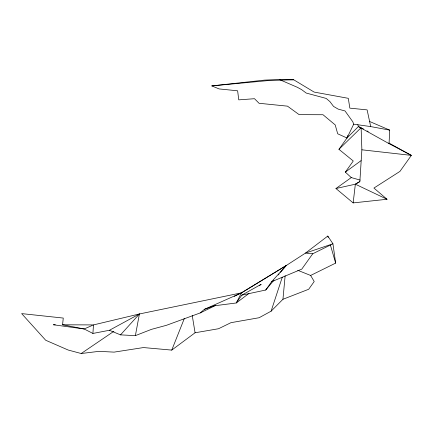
<?xml version="1.0" encoding="UTF-8"?>
<svg xmlns="http://www.w3.org/2000/svg" width="433" height="433" viewBox="0 0 433 433"><rect width="100%" height="100%" fill="white"/><g stroke="black" fill="none" stroke-linecap="round" stroke-linejoin="round"><path stroke-width="0.65" d="M388.894 142.998L411.35 155.382L399.935 171.408L373.923 188.063L387.032 199.267L353.149 202.904L335.948 188.523L355.352 184.193L359.861 181.584L361.874 149.802L361.122 127.686L358.378 126.577L357.831 124.682M361.874 149.802L411.35 155.382L389.061 143.648L389.7 130.122L369.306 121.343M109.414 330.276L120.531 334.871L135.377 335.64L139.415 313.968L109.414 330.276L92.922 333.442L93.463 324.923L139.415 313.968L241.479 292.849L286.089 265.624L305.449 253.11L327.786 236.066L332.934 243.779L335.656 263.096L310.623 275.458L297.742 270.295M92.922 333.442L84.132 328.966L62.574 324.75L63.267 318.066L21.65 313.606L45.703 340.257L68.17 350.032L81.188 353.517L99.038 351.347L114.079 352.126L143.469 347.564L171.755 350.102L195.072 332.771L218.53 328.734L230.973 322.672L259.113 317.73L271.096 311.186L282.949 299.279L285.147 275.718M353.149 202.904L355.352 184.193L359.861 181.584M360.175 180.096L351.266 177.579L345.339 172.123L353.268 160.989L338.936 149.32L346.995 138.003L347.813 135.448M271.096 311.186L282.289 277.174M171.755 350.102L184.35 318.439M346.995 138.003L353.696 124.179L352.803 121.77L345.014 110.94L338.222 109.132L333.556 106.426L329.93 101.625L326.195 98.426L306.228 93.063L301.704 89.685L297.341 87.298L279.269 79.483L264.433 80.127L211.797 85.902L219.13 88.927L237.636 90.795L238.756 99.861L254.501 98.708L259.058 103.281L287.474 106.15L299.143 114.648L323.007 114.734L335.212 124.915L337.697 133.786L346.995 138.003L358.378 126.577L389.061 143.648M259.584 285.488L261.175 284.297L241.841 295.138L236.261 302.976L214.108 305.822L204.392 309.335L200.198 312.94L166.44 325.307L151.48 329.351L135.377 335.64M241.841 295.138L265.721 290.018L271.643 281.699L286.294 265.489M312.707 253.787L305.449 253.11L332.934 243.779L312.707 253.787L301.785 269.12L271.643 281.699M265.721 290.018L273.954 280.156M278.289 274.966L279.155 273.927M280.454 272.368L286.089 265.624L241.479 292.849L234.193 296.394M120.531 334.871L139.415 313.968L138.306 314.721M338.936 149.32L361.122 127.686M248.986 293.439L236.261 302.976L241.479 292.849L204.392 309.335M345.339 172.123L361.095 160.632M335.948 188.523L351.266 177.579M81.188 353.517L113.906 331.294M200.198 312.94L215.374 305.552M282.949 299.279L308.686 289.266L314.212 281.51L310.623 275.458M211.797 85.902L269.353 80.468L293.704 79.78L314.147 92.077L348.3 98.329L349.842 108.142L367.119 109.885L370.697 126.582L389.7 130.122M55.332 324.766L53.329 324.755L84.132 328.966L93.463 324.923L62.693 324.793M279.269 79.483L293.704 79.78M353.696 124.179L370.697 126.582M355.352 184.193L387.032 199.267M362.302 128.336L363.482 128.991M367.027 130.945L368.212 131.594M327.786 236.066L328.16 237.354M330.411 245.078L335.656 263.096M192.236 315.495L195.072 332.771"/></g></svg>
